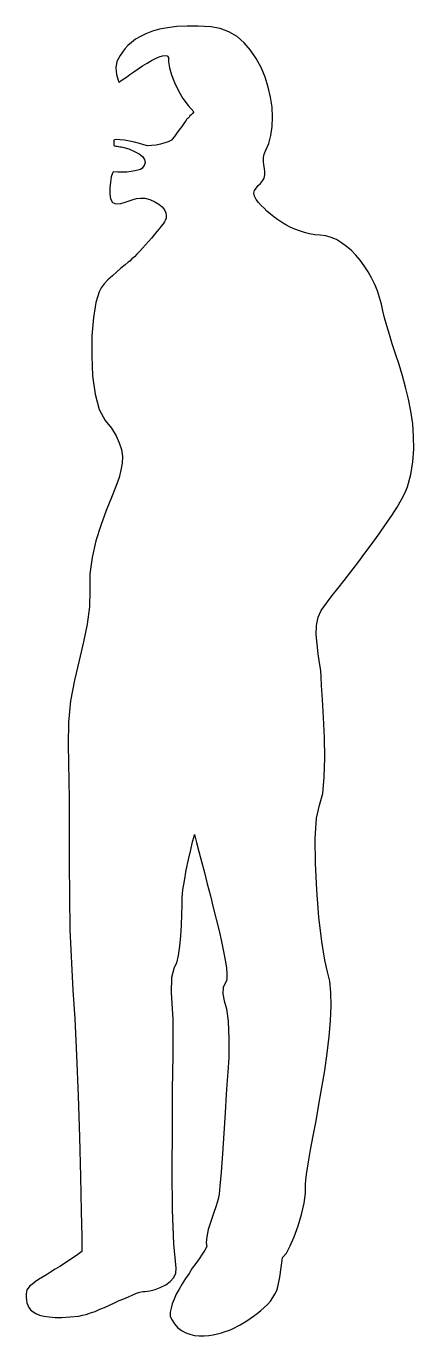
# Model space of a CAD drawing. Extents: x 142.36 to 142.91, y 49.67 to 51.52.
import ezdxf

# ---------------------------------------------------------------- set-up
doc = ezdxf.new("R2010")
doc.units = 0
doc.layers.get('0').update_dxf_attribs({"linetype": 'CONTINUOUS'})

msp = doc.modelspace()

# ---------------------------------------------------------------- linework, layer by layer
at = {"linetype": 'CONTINUOUS'}
msp.add_lwpolyline([(142.5653, 51.4787), (142.5653, 51.4724), (142.5669, 51.4639), (142.5697, 51.4541), (142.5741, 51.4431), (142.5795, 51.4317), (142.5858, 51.4207), (142.5933, 51.4106), (142.6015, 51.4018), (142.5996, 51.3992), (142.5977, 51.3974), (142.5959, 51.3958), (142.5946, 51.3942), (142.5933, 51.3929), (142.5921, 51.392), (142.5911, 51.3907), (142.5905, 51.3898), (142.5896, 51.3885), (142.5874, 51.3854), (142.5842, 51.381), (142.5807, 51.3762), (142.5769, 51.3712), (142.5738, 51.3668), (142.5713, 51.3633), (142.5697, 51.3614), (142.5681, 51.3608), (142.565, 51.3592), (142.5602, 51.3576), (142.5543, 51.3561), (142.548, 51.3545), (142.5416, 51.3538), (142.5357, 51.3535), (142.5303, 51.3548), (142.5243, 51.3567), (142.5174, 51.3586), (142.5101, 51.3601), (142.5032, 51.3614), (142.4969, 51.362), (142.4922, 51.3624), (142.4887, 51.362), (142.4877, 51.3614), (142.4877, 51.3592), (142.4877, 51.3576), (142.4877, 51.3564), (142.4877, 51.3548), (142.4881, 51.3542), (142.489, 51.3535), (142.4906, 51.3532), (142.4925, 51.3529), (142.4944, 51.3526), (142.4966, 51.3523), (142.4985, 51.352), (142.5004, 51.3516), (142.5092, 51.3491), (142.5171, 51.3456), (142.5237, 51.3422), (142.5284, 51.3384), (142.5316, 51.334), (142.5325, 51.3299), (142.5312, 51.3255), (142.5275, 51.3214), (142.5256, 51.3201), (142.5221, 51.3192), (142.5177, 51.3179), (142.5123, 51.317), (142.5063, 51.3163), (142.5, 51.316), (142.4937, 51.316), (142.4871, 51.3167), (142.4859, 51.3148), (142.4843, 51.3097), (142.483, 51.3022), (142.4821, 51.294), (142.4821, 51.2854), (142.4833, 51.2782), (142.4862, 51.2731), (142.4909, 51.2713), (142.4981, 51.2719), (142.5041, 51.2735), (142.5098, 51.2754), (142.5152, 51.2772), (142.5202, 51.2788), (142.5259, 51.2795), (142.5319, 51.2791), (142.5391, 51.2772), (142.5461, 51.2741), (142.552, 51.2706), (142.5565, 51.2668), (142.5596, 51.2628), (142.5615, 51.2586), (142.5621, 51.2549), (142.5621, 51.2511), (142.5609, 51.2476), (142.5596, 51.2457), (142.5577, 51.2429), (142.5552, 51.2397), (142.5524, 51.236), (142.5489, 51.2319), (142.5451, 51.2274), (142.5413, 51.2227), (142.5372, 51.218), (142.5328, 51.2133), (142.5287, 51.2085), (142.5246, 51.2041), (142.5205, 51.2), (142.5171, 51.1962), (142.5136, 51.1931), (142.5107, 51.1902), (142.5085, 51.1884), (142.5038, 51.1846), (142.4981, 51.1802), (142.4922, 51.1748), (142.4859, 51.1694), (142.4795, 51.1634), (142.4742, 51.1578), (142.4698, 51.1521), (142.4669, 51.1467), (142.4625, 51.1316), (142.4591, 51.1102), (142.4568, 51.0843), (142.4565, 51.056), (142.4578, 51.0276), (142.4613, 51.0014), (142.4673, 50.9797), (142.4758, 50.9642), (142.4846, 50.9532), (142.4912, 50.9425), (142.4956, 50.9324), (142.4988, 50.9229), (142.5, 50.9132), (142.4997, 50.9034), (142.4981, 50.8936), (142.4953, 50.8832), (142.4909, 50.8706), (142.4846, 50.8548), (142.477, 50.8363), (142.4695, 50.8154), (142.4625, 50.7934), (142.4572, 50.7701), (142.454, 50.7467), (142.4537, 50.7234), (142.4534, 50.7001), (142.4502, 50.6755), (142.4449, 50.6503), (142.4386, 50.6238), (142.4319, 50.5961), (142.4266, 50.5667), (142.4234, 50.5365), (142.4231, 50.5043), (142.4247, 50.4277), (142.4247, 50.3369), (142.4256, 50.2427), (142.4297, 50.1563), (142.4326, 50.1157), (142.4351, 50.0643), (142.4373, 50.0069), (142.4392, 49.9483), (142.4405, 49.8922), (142.4417, 49.8433), (142.4423, 49.8067), (142.4427, 49.7862), (142.4367, 49.7818), (142.4307, 49.7774), (142.4241, 49.773), (142.4178, 49.7689), (142.4111, 49.7648), (142.4045, 49.7607), (142.3982, 49.7569), (142.3922, 49.7531), (142.3866, 49.7497), (142.3812, 49.7462), (142.3765, 49.7431), (142.3724, 49.7399), (142.3689, 49.7371), (142.3664, 49.7342), (142.3645, 49.7317), (142.3639, 49.7295), (142.3635, 49.7254), (142.3635, 49.7213), (142.3639, 49.7172), (142.3645, 49.7134), (142.3658, 49.71), (142.3673, 49.7065), (142.3698, 49.7033), (142.3733, 49.7005), (142.3774, 49.698), (142.3825, 49.6958), (142.3884, 49.6942), (142.396, 49.6933), (142.4045, 49.6926), (142.4143, 49.6926), (142.4256, 49.6933), (142.4383, 49.6945), (142.4433, 49.6955), (142.4486, 49.6967), (142.4546, 49.6989), (142.4613, 49.7011), (142.4679, 49.704), (142.4748, 49.7068), (142.4817, 49.71), (142.4887, 49.7131), (142.4956, 49.7163), (142.5022, 49.7191), (142.5089, 49.7219), (142.5149, 49.7245), (142.5202, 49.7267), (142.5249, 49.7282), (142.529, 49.7292), (142.5325, 49.7295), (142.5388, 49.7301), (142.5464, 49.732), (142.5539, 49.7349), (142.5615, 49.7386), (142.5678, 49.7434), (142.5729, 49.7491), (142.576, 49.7554), (142.5763, 49.7623), (142.5732, 49.797), (142.5713, 49.8449), (142.5706, 49.901), (142.571, 49.9599), (142.5713, 50.0157), (142.5719, 50.064), (142.5722, 50.0986), (142.5719, 50.1147), (142.571, 50.1305), (142.5697, 50.1529), (142.57, 50.1749), (142.5741, 50.1891), (142.5773, 50.1954), (142.5795, 50.2058), (142.5814, 50.2187), (142.5829, 50.2336), (142.5839, 50.2487), (142.5845, 50.2638), (142.5851, 50.2771), (142.5851, 50.2878), (142.5858, 50.2985), (142.588, 50.3117), (142.5905, 50.3265), (142.594, 50.3417), (142.5971, 50.3552), (142.5996, 50.3666), (142.6019, 50.3745), (142.6025, 50.3773), (142.6053, 50.3659), (142.6085, 50.353), (142.6123, 50.3388), (142.6164, 50.3234), (142.6205, 50.307), (142.6249, 50.2903), (142.629, 50.2736), (142.6331, 50.2569), (142.6372, 50.2408), (142.6406, 50.2257), (142.6435, 50.2115), (142.646, 50.1989), (142.6476, 50.1882), (142.6485, 50.1793), (142.6485, 50.173), (142.6476, 50.1696), (142.6431, 50.1607), (142.6425, 50.1513), (142.6444, 50.1412), (142.6476, 50.1302), (142.6501, 50.1125), (142.651, 50.0873), (142.651, 50.0608), (142.6498, 50.0403), (142.6488, 50.029), (142.6472, 50.0088), (142.6457, 49.9826), (142.6438, 49.9536), (142.6419, 49.9246), (142.64, 49.8985), (142.6384, 49.8786), (142.6375, 49.8673), (142.6359, 49.8603), (142.6331, 49.8509), (142.6293, 49.8398), (142.6255, 49.8285), (142.622, 49.8171), (142.6198, 49.807), (142.6189, 49.7985), (142.6201, 49.7929), (142.617, 49.7878), (142.6132, 49.7821), (142.6088, 49.7758), (142.6041, 49.7692), (142.5993, 49.7623), (142.5946, 49.755), (142.5896, 49.7475), (142.5851, 49.7402), (142.5807, 49.7327), (142.5766, 49.7254), (142.5735, 49.7185), (142.5706, 49.7118), (142.5691, 49.7055), (142.5681, 49.6999), (142.5681, 49.6945), (142.5697, 49.6901), (142.5738, 49.6835), (142.5785, 49.6781), (142.5839, 49.674), (142.5899, 49.6709), (142.5959, 49.6687), (142.6025, 49.6671), (142.6091, 49.6665), (142.616, 49.6665), (142.6227, 49.6671), (142.629, 49.668), (142.635, 49.6693), (142.6409, 49.6706), (142.646, 49.6724), (142.6507, 49.674), (142.6545, 49.6756), (142.6573, 49.6769), (142.6602, 49.6784), (142.6636, 49.68), (142.6674, 49.6822), (142.6718, 49.6847), (142.6766, 49.6879), (142.6816, 49.691), (142.6863, 49.6945), (142.6914, 49.6983), (142.6964, 49.7024), (142.7011, 49.7065), (142.7059, 49.7109), (142.71, 49.7156), (142.7134, 49.7207), (142.7166, 49.7257), (142.7191, 49.7308), (142.7207, 49.7361), (142.7235, 49.7497), (142.7254, 49.7632), (142.727, 49.7736), (142.7273, 49.7777), (142.7327, 49.7834), (142.7383, 49.7938), (142.744, 49.807), (142.7494, 49.8225), (142.7541, 49.8386), (142.7579, 49.8546), (142.7598, 49.8688), (142.7601, 49.8805), (142.7604, 49.8874), (142.7617, 49.8985), (142.7642, 49.913), (142.767, 49.93), (142.7708, 49.9498), (142.7749, 49.9713), (142.779, 49.9943), (142.7831, 50.0183), (142.7872, 50.0428), (142.7907, 50.0671), (142.7935, 50.0908), (142.7954, 50.1131), (142.7963, 50.1343), (142.796, 50.1532), (142.7945, 50.1692), (142.791, 50.1825), (142.7872, 50.1989), (142.7831, 50.2257), (142.779, 50.26), (142.7762, 50.2982), (142.774, 50.3366), (142.7736, 50.3716), (142.7755, 50.4003), (142.7799, 50.4189), (142.7844, 50.4353), (142.7866, 50.4586), (142.7872, 50.4857), (142.7869, 50.5147), (142.7853, 50.5431), (142.7841, 50.5686), (142.7828, 50.5885), (142.7822, 50.6008), (142.7815, 50.6096), (142.7799, 50.6206), (142.7781, 50.6332), (142.7765, 50.6468), (142.7752, 50.6607), (142.7755, 50.6736), (142.7777, 50.6853), (142.7822, 50.6947), (142.7859, 50.6998), (142.7913, 50.707), (142.7979, 50.7158), (142.8058, 50.7259), (142.8146, 50.7373), (142.8241, 50.7496), (142.8342, 50.7625), (142.8443, 50.776), (142.8543, 50.7896), (142.8644, 50.8032), (142.8736, 50.8167), (142.8824, 50.8293), (142.89, 50.8413), (142.8963, 50.8523), (142.9013, 50.8618), (142.9048, 50.87), (142.9095, 50.8876), (142.9124, 50.9056), (142.9136, 50.9236), (142.9133, 50.9415), (142.912, 50.9595), (142.9095, 50.9772), (142.906, 50.9945), (142.9019, 51.0112), (142.8975, 51.0276), (142.8928, 51.0433), (142.8878, 51.0585), (142.883, 51.0727), (142.8789, 51.0859), (142.8751, 51.0982), (142.872, 51.1095), (142.8698, 51.1196), (142.8679, 51.1291), (142.8651, 51.1385), (142.8619, 51.148), (142.8581, 51.1571), (142.8537, 51.1663), (142.8487, 51.1751), (142.8433, 51.1833), (142.8376, 51.1912), (142.8313, 51.1984), (142.825, 51.2051), (142.8181, 51.211), (142.8112, 51.2161), (142.8039, 51.2205), (142.7963, 51.2237), (142.7888, 51.2259), (142.7809, 51.2268), (142.7733, 51.2274), (142.7658, 51.2287), (142.7585, 51.2306), (142.7516, 51.2328), (142.7446, 51.2353), (142.7383, 51.2382), (142.732, 51.2416), (142.726, 51.2451), (142.7204, 51.2489), (142.715, 51.2527), (142.71, 51.2568), (142.7052, 51.2609), (142.7011, 51.265), (142.697, 51.2691), (142.6933, 51.2731), (142.6901, 51.2772), (142.6873, 51.282), (142.6866, 51.2864), (142.6876, 51.2902), (142.6898, 51.2936), (142.6929, 51.2971), (142.6961, 51.3003), (142.6989, 51.304), (142.7011, 51.3078), (142.7021, 51.3122), (142.7021, 51.3167), (142.7018, 51.3214), (142.7008, 51.3264), (142.7002, 51.3315), (142.7002, 51.3368), (142.7011, 51.3419), (142.7034, 51.3472), (142.7078, 51.357), (142.7109, 51.3683), (142.7128, 51.381), (142.7131, 51.3942), (142.7125, 51.4081), (142.7103, 51.4223), (142.7071, 51.4368), (142.7027, 51.4509), (142.697, 51.4645), (142.6901, 51.4771), (142.6819, 51.4891), (142.6728, 51.4995), (142.6627, 51.5083), (142.6513, 51.5152), (142.639, 51.52), (142.6255, 51.5222), (142.6078, 51.5231), (142.5918, 51.5231), (142.5773, 51.5225), (142.5643, 51.5209), (142.5527, 51.5187), (142.5426, 51.5159), (142.5335, 51.5124), (142.5256, 51.5086), (142.5186, 51.5045), (142.513, 51.5001), (142.5079, 51.4957), (142.5035, 51.491), (142.5, 51.4862), (142.4969, 51.4818), (142.4944, 51.4774), (142.4922, 51.473), (142.4906, 51.4642), (142.4918, 51.4544), (142.494, 51.4465), (142.4953, 51.4434), (142.4959, 51.444), (142.4981, 51.4456), (142.5013, 51.4478), (142.5057, 51.4509), (142.5107, 51.4547), (142.5164, 51.4585), (142.5224, 51.4626), (142.5287, 51.4667), (142.535, 51.4705), (142.5413, 51.4743), (142.547, 51.4771), (142.5524, 51.4796), (142.5571, 51.4809), (142.5609, 51.4815), (142.5637, 51.4809), (142.5653, 51.4787)], dxfattribs=at)

doc.saveas('drawing.dxf')
